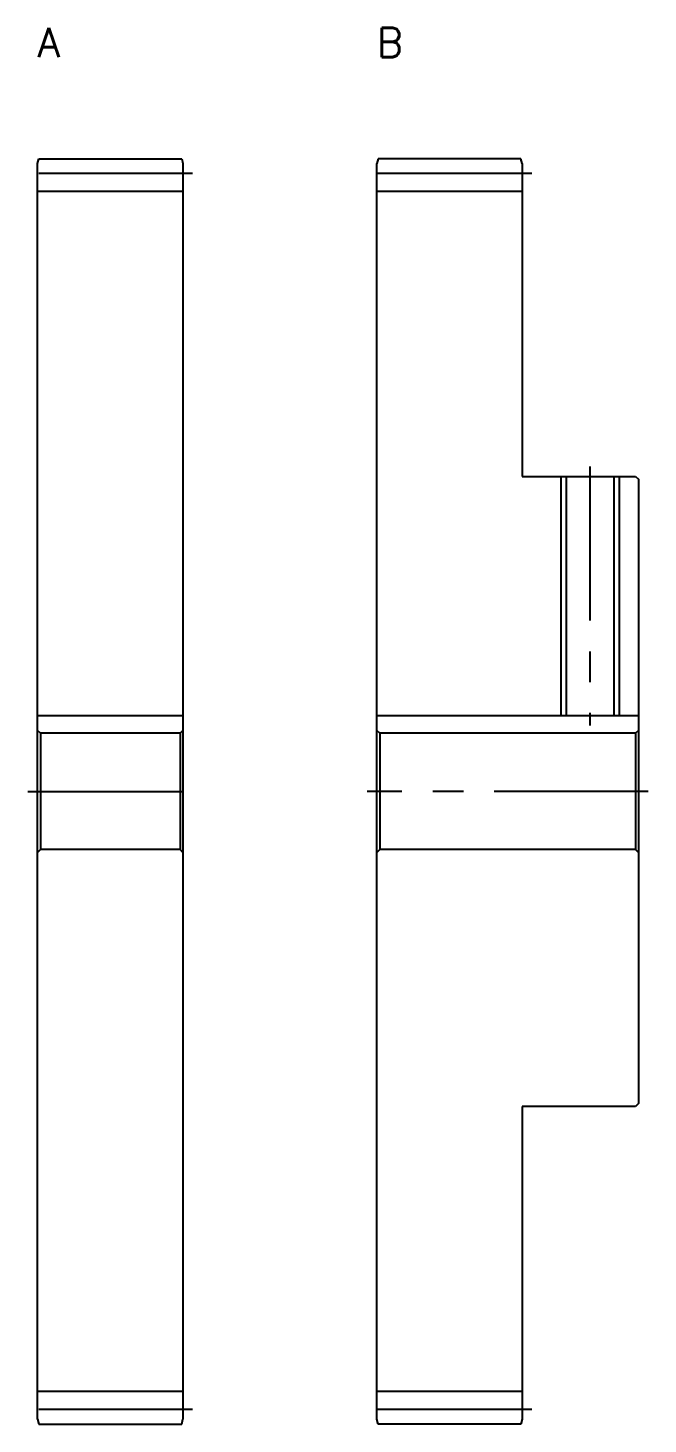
# Model space of a CAD drawing. Extents: x -1 to 213, y -13 to 154.
# Drawn here: x 149.5 to 213.5, y 10 to 154 of the extents above; entities that cross this region are included whole.
import ezdxf

# ---------------------------------------------------------------- set-up
doc = ezdxf.new("R2010")
doc.units = 0
doc.header["$LTSCALE"] = 0.5
doc.linetypes.add('CENTER', pattern=[50.8, 31.75, -6.35, 6.35, -6.35])
for name, color, linetype in [('MSM_CENTER', 1, 'CENTER'), ('MSM_CONTINUOUS', 7, 'CONTINUOUS'), ('MSM_NARROW', 5, 'CONTINUOUS'), ('MSM_PART_NUMBER', 7, 'CONTINUOUS')]:
    doc.layers.add(name, color=color, linetype=linetype)
doc.styles.get("Standard").update_dxf_attribs({"font": 'txt.shx', "height": 2, "bigfont": 'bigfont.shx'})

# ---------------------------------------------------------------- blocks, each defined once
blk = doc.blocks.new('*U6')
at = {"layer": 'MSM_PART_NUMBER'}
blk.add_text('A', height=3, dxfattribs=at).set_placement((150.5, 151))
blk = doc.blocks.new('*U7')
at = {"layer": 'MSM_PART_NUMBER'}
blk.add_text('B', height=3, dxfattribs=at).set_placement((185.5, 151))

msp = doc.modelspace()

# ---------------------------------------------------------------- linework, layer by layer
at = {"layer": 'MSM_CENTER'}
for p, q in [((166.5, 139), (149.5, 139)), ((201.5, 139), (184.5, 139)), ((207.5, 108.75), (207.5, 82.05)), ((149.5, 75.25), (166.5, 75.25)), ((213.5, 75.25), (184.5, 75.25)), ((166.5, 11.5), (149.5, 11.5)), ((201.5, 11.5), (184.5, 11.5))]:
    msp.add_line(p, q, dxfattribs=at)
at = {"layer": 'MSM_CONTINUOUS'}
for p, q in [((150.5, 140), (150.63, 140.5)), ((150.5, 10.5), (150.5, 140)), ((150.63, 140.5), (165.37, 140.5)), ((165.37, 140.5), (165.5, 140)), ((165.5, 140), (165.5, 10.5)), ((185.63, 140.5), (185.5, 140)), ((185.5, 10.5), (185.5, 140)), ((200.37, 140.5), (185.63, 140.5)), ((200.5, 140), (200.37, 140.5)), ((200.5, 140), (200.5, 107.75)), ((165.5, 137.12), (150.5, 137.12)), ((200.5, 137.12), (185.5, 137.12)), ((200.5, 107.75), (212.2, 107.75)), ((205.04, 107.75), (205.04, 83.05)), ((209.96, 107.75), (209.96, 83.05)), ((212.2, 107.75), (212.5, 107.45)), ((212.5, 107.45), (212.5, 43.05)), ((165.5, 83.05), (150.5, 83.05)), ((212.5, 83.05), (185.5, 83.05)), ((150.8, 81.25), (150.5, 81.55)), ((165.2, 81.25), (150.8, 81.25)), ((150.8, 81.25), (150.8, 69.25)), ((165.5, 81.55), (165.2, 81.25)), ((165.2, 81.25), (165.2, 69.25)), ((185.8, 81.25), (185.5, 81.55)), ((212.2, 81.25), (185.8, 81.25)), ((185.8, 81.25), (185.8, 69.25)), ((212.5, 81.55), (212.2, 81.25)), ((212.2, 81.25), (212.2, 69.25)), ((150.8, 69.25), (150.5, 68.95)), ((165.2, 69.25), (150.8, 69.25)), ((165.5, 68.95), (165.2, 69.25)), ((185.8, 69.25), (185.5, 68.95)), ((212.2, 69.25), (185.8, 69.25)), ((212.5, 68.95), (212.2, 69.25)), ((200.5, 42.75), (200.5, 10.5)), ((212.2, 42.75), (200.5, 42.75)), ((212.5, 43.05), (212.2, 42.75)), ((165.5, 13.37), (150.5, 13.37)), ((200.5, 13.37), (185.5, 13.37)), ((150.5, 10.5), (150.63, 10)), ((165.37, 10), (165.5, 10.5)), ((185.63, 10), (185.5, 10.5)), ((200.5, 10.5), (200.37, 10)), ((150.63, 10), (165.37, 10)), ((200.37, 10), (185.63, 10))]:
    msp.add_line(p, q, dxfattribs=at)
at = {"layer": 'MSM_NARROW'}
for p, q in [((204.5, 107.75), (204.5, 83.05)), ((210.5, 107.75), (210.5, 83.05))]:
    msp.add_line(p, q, dxfattribs=at)

# ---------------------------------------------------------------- block references
at = {"layer": 'MSM_CONTINUOUS'}
for name in ['*U6', '*U7']:
    msp.add_blockref(name, (0, 0), dxfattribs=at)

doc.saveas('drawing.dxf')
